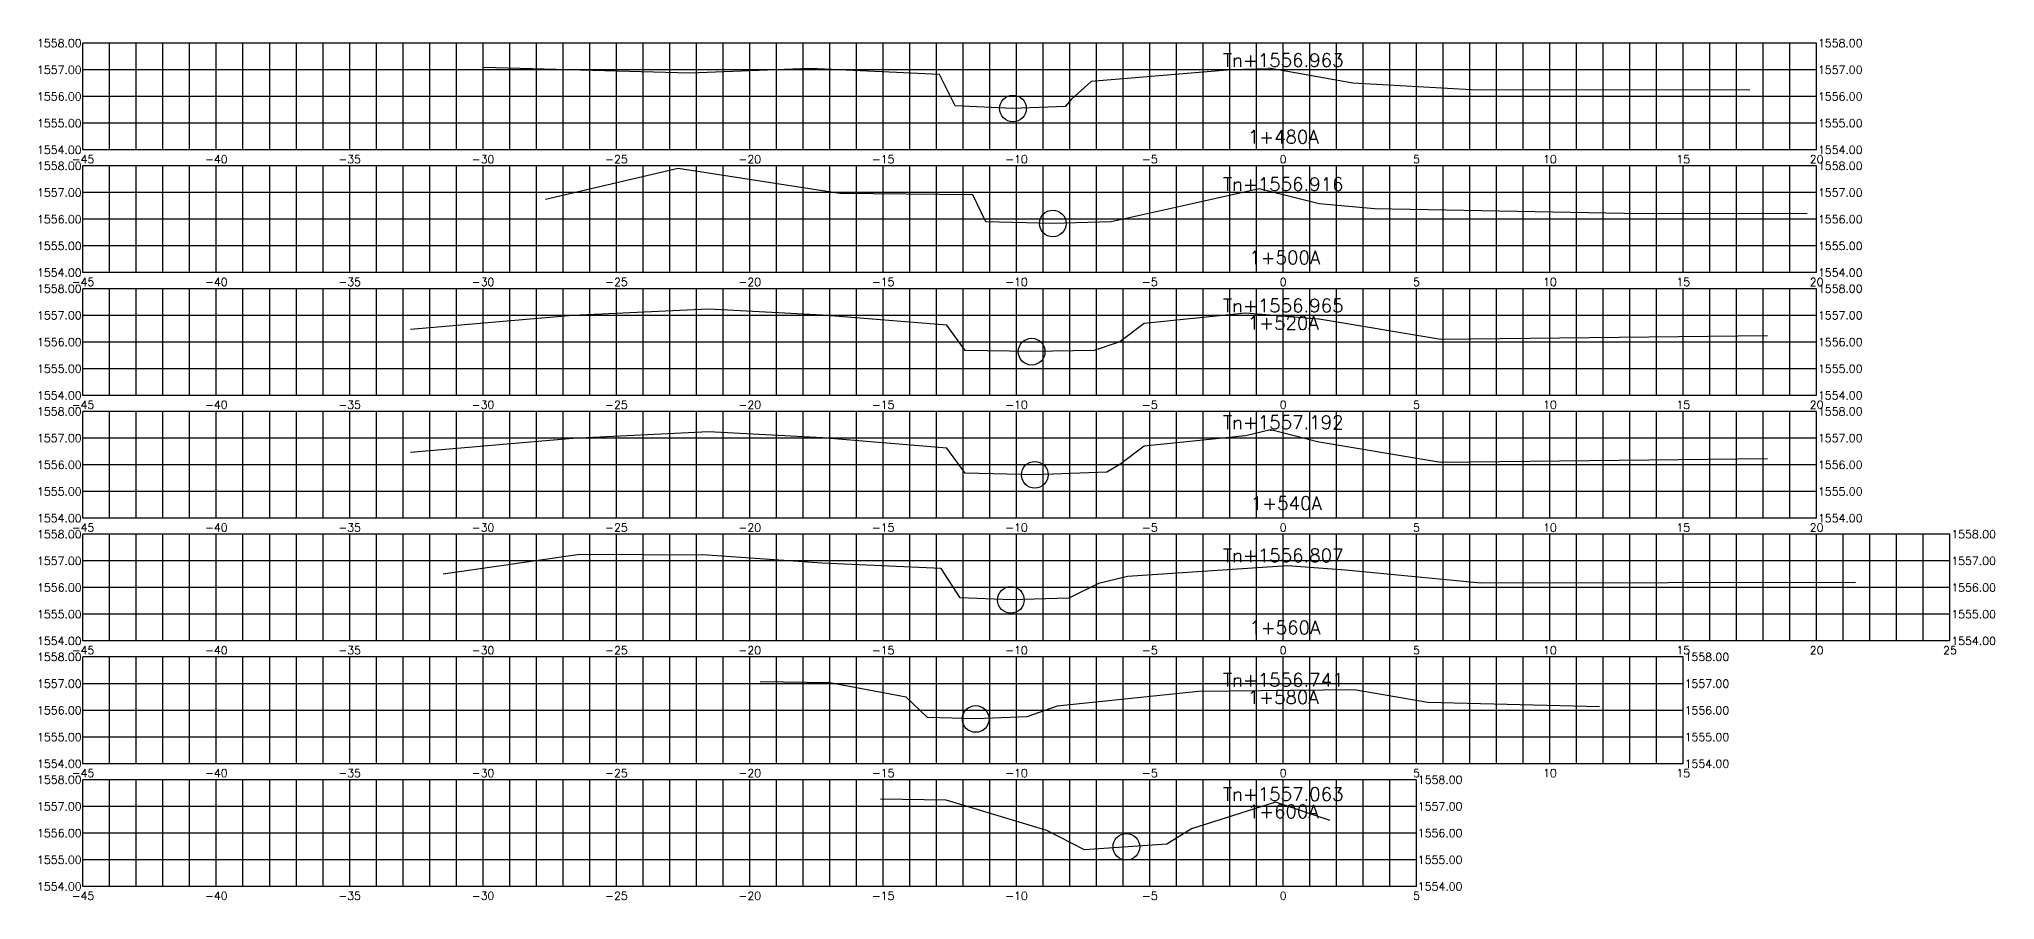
# Model space of a CAD drawing. Header units: millimetres. Extents: x 785301 to 786252, y 2209397 to 2211121.
# Drawn here: x 785822 to 785895.3, y 2211016.5 to 2211048.8 of the extents above; entities that cross this region are included whole.
import ezdxf
from ezdxf.enums import TextEntityAlignment as Align

# ---------------------------------------------------------------- set-up
doc = ezdxf.new("R2010")
doc.units = ezdxf.units.MM
doc.layers.add('RETICULA', color=2, linetype='Continuous')
doc.layers.add('TN', color=3, linetype='Continuous')
doc.styles.add('ROMANS', font='ROMANS.shx', dxfattribs={"width": 0.75})

# ---------------------------------------------------------------- blocks, each defined once
blk = doc.blocks.new('1-480A')
at = {"layer": 'RETICULA', "color": 2}
for p, q in [((20, 1558), (-45, 1558)), ((-45, 1554), (-45, 1558)), ((-44, 1554), (-44, 1558)), ((-43, 1554), (-43, 1558)), ((-42, 1554), (-42, 1558)), ((-41, 1554), (-41, 1558)), ((-40, 1554), (-40, 1558)), ((-40, 1554), (-40, 1558)), ((-39, 1554), (-39, 1558)), ((-38, 1554), (-38, 1558)), ((-37, 1554), (-37, 1558)), ((-36, 1554), (-36, 1558)), ((-35, 1554), (-35, 1558)), ((-35, 1554), (-35, 1558)), ((-34, 1554), (-34, 1558)), ((-33, 1554), (-33, 1558)), ((-32, 1554), (-32, 1558)), ((-31, 1554), (-31, 1558)), ((-30, 1554), (-30, 1558)), ((-30, 1554), (-30, 1558)), ((-29, 1554), (-29, 1558)), ((-28, 1554), (-28, 1558)), ((-27, 1554), (-27, 1558)), ((-26, 1554), (-26, 1558)), ((-25, 1554), (-25, 1558)), ((-25, 1554), (-25, 1558)), ((-24, 1554), (-24, 1558)), ((-23, 1554), (-23, 1558)), ((-22, 1554), (-22, 1558)), ((-21, 1554), (-21, 1558)), ((-20, 1554), (-20, 1558)), ((-20, 1554), (-20, 1558)), ((-19, 1554), (-19, 1558)), ((-18, 1554), (-18, 1558)), ((-17, 1554), (-17, 1558)), ((-16, 1554), (-16, 1558)), ((-15, 1554), (-15, 1558)), ((-15, 1554), (-15, 1558)), ((-14, 1554), (-14, 1558)), ((-13, 1554), (-13, 1558)), ((-12, 1554), (-12, 1558)), ((-11, 1554), (-11, 1558)), ((-10, 1554), (-10, 1558)), ((-10, 1554), (-10, 1558)), ((-9, 1554), (-9, 1558)), ((-8, 1554), (-8, 1558)), ((-7, 1554), (-7, 1558)), ((-6, 1554), (-6, 1558)), ((-5, 1554), (-5, 1558)), ((-5, 1554), (-5, 1558)), ((-4, 1554), (-4, 1558)), ((-3, 1554), (-3, 1558)), ((-2, 1554), (-2, 1558)), ((-1, 1554), (-1, 1558)), ((0, 1554), (0, 1558)), ((0, 1554), (0, 1558)), ((1, 1554), (1, 1558)), ((2, 1554), (2, 1558)), ((3, 1554), (3, 1558)), ((4, 1554), (4, 1558)), ((5, 1554), (5, 1558)), ((5, 1554), (5, 1558)), ((6, 1554), (6, 1558)), ((7, 1554), (7, 1558)), ((8, 1554), (8, 1558)), ((9, 1554), (9, 1558)), ((10, 1554), (10, 1558)), ((10, 1554), (10, 1558)), ((11, 1554), (11, 1558)), ((12, 1554), (12, 1558)), ((13, 1554), (13, 1558)), ((14, 1554), (14, 1558)), ((15, 1554), (15, 1558)), ((15, 1554), (15, 1558)), ((16, 1554), (16, 1558)), ((17, 1554), (17, 1558)), ((18, 1554), (18, 1558)), ((19, 1554), (19, 1558)), ((20, 1554), (20, 1558)), ((20, 1557), (-45, 1557)), ((20, 1556), (-45, 1556)), ((20, 1555), (-45, 1555)), ((20, 1554), (-45, 1554))]:
    blk.add_line(p, q, dxfattribs=at)
at = {"layer": 'TN', "color": 4}
blk.add_lwpolyline([(17.501, 1556.235), (7.042, 1556.246), (2.611, 1556.497), (-0.544, 1557.06), (-0.544, 1557.057), (-0.545, 1557.035), (-1.946, 1556.995), (-7.202, 1556.559), (-7.94, 1555.902), (-8.169, 1555.623), (-10.132, 1555.55), (-12.3, 1555.651), (-12.881, 1556.825), (-17.731, 1557.052), (-22.242, 1556.872), (-29.982, 1557.091)], dxfattribs=at)
at = {"layer": 'TN'}
blk.add_circle((-10.132, 1555.55), 0.5, dxfattribs=at)
at = {"layer": 'RETICULA', "color": 6, "style": 'ROMANS'}
for s, p in [('1558.00', (-45.05, 1558)), ('1557.00', (-45.05, 1557)), ('1556.00', (-45.05, 1556)), ('1555.00', (-45.05, 1555)), ('1554.00', (-45.05, 1554))]:
    blk.add_text(s, height=0.3, dxfattribs=at).set_placement(p, align=Align.MIDDLE_RIGHT)
for s, p in [('1558.00', (20.05, 1558)), ('1557.00', (20.05, 1557)), ('1556.00', (20.05, 1556)), ('1555.00', (20.05, 1555)), ('1554.00', (20.05, 1554))]:
    blk.add_text(s, height=0.3, dxfattribs=at).set_placement(p, align=Align.MIDDLE_LEFT)
for s, p in [('-45', (-45, 1553.8)), ('-40', (-40, 1553.8)), ('-35', (-35, 1553.8)), ('-30', (-30, 1553.8)), ('-25', (-25, 1553.8)), ('-20', (-20, 1553.8)), ('-15', (-15, 1553.8)), ('-10', (-10, 1553.8)), ('-5', (-5, 1553.8)), ('0', (0, 1553.8)), ('5', (5, 1553.8)), ('10', (10, 1553.8)), ('15', (15, 1553.8)), ('20', (20, 1553.8))]:
    blk.add_text(s, height=0.3, dxfattribs=at).set_placement(p, align=Align.TOP_CENTER)
at = {"layer": 'TN', "color": 7, "style": 'ROMANS'}
blk.add_text('Tn+1556.963', height=0.5, dxfattribs=at).set_placement((0, 1556.963), align=Align.BOTTOM_CENTER)
blk.add_text('1+480A', height=0.5, dxfattribs=at).set_placement((0, 1554.74), align=Align.TOP_CENTER)
blk = doc.blocks.new('1-500A')
at = {"layer": 'RETICULA', "color": 2}
for p, q in [((20, 1558), (-45, 1558)), ((-45, 1554), (-45, 1558)), ((-44, 1554), (-44, 1558)), ((-43, 1554), (-43, 1558)), ((-42, 1554), (-42, 1558)), ((-41, 1554), (-41, 1558)), ((-40, 1554), (-40, 1558)), ((-40, 1554), (-40, 1558)), ((-39, 1554), (-39, 1558)), ((-38, 1554), (-38, 1558)), ((-37, 1554), (-37, 1558)), ((-36, 1554), (-36, 1558)), ((-35, 1554), (-35, 1558)), ((-35, 1554), (-35, 1558)), ((-34, 1554), (-34, 1558)), ((-33, 1554), (-33, 1558)), ((-32, 1554), (-32, 1558)), ((-31, 1554), (-31, 1558)), ((-30, 1554), (-30, 1558)), ((-30, 1554), (-30, 1558)), ((-29, 1554), (-29, 1558)), ((-28, 1554), (-28, 1558)), ((-27, 1554), (-27, 1558)), ((-26, 1554), (-26, 1558)), ((-25, 1554), (-25, 1558)), ((-25, 1554), (-25, 1558)), ((-24, 1554), (-24, 1558)), ((-23, 1554), (-23, 1558)), ((-22, 1554), (-22, 1558)), ((-21, 1554), (-21, 1558)), ((-20, 1554), (-20, 1558)), ((-20, 1554), (-20, 1558)), ((-19, 1554), (-19, 1558)), ((-18, 1554), (-18, 1558)), ((-17, 1554), (-17, 1558)), ((-16, 1554), (-16, 1558)), ((-15, 1554), (-15, 1558)), ((-15, 1554), (-15, 1558)), ((-14, 1554), (-14, 1558)), ((-13, 1554), (-13, 1558)), ((-12, 1554), (-12, 1558)), ((-11, 1554), (-11, 1558)), ((-10, 1554), (-10, 1558)), ((-10, 1554), (-10, 1558)), ((-9, 1554), (-9, 1558)), ((-8, 1554), (-8, 1558)), ((-7, 1554), (-7, 1558)), ((-6, 1554), (-6, 1558)), ((-5, 1554), (-5, 1558)), ((-5, 1554), (-5, 1558)), ((-4, 1554), (-4, 1558)), ((-3, 1554), (-3, 1558)), ((-2, 1554), (-2, 1558)), ((-1, 1554), (-1, 1558)), ((0, 1554), (0, 1558)), ((0, 1554), (0, 1558)), ((1, 1554), (1, 1558)), ((2, 1554), (2, 1558)), ((3, 1554), (3, 1558)), ((4, 1554), (4, 1558)), ((5, 1554), (5, 1558)), ((5, 1554), (5, 1558)), ((6, 1554), (6, 1558)), ((7, 1554), (7, 1558)), ((8, 1554), (8, 1558)), ((9, 1554), (9, 1558)), ((10, 1554), (10, 1558)), ((10, 1554), (10, 1558)), ((11, 1554), (11, 1558)), ((12, 1554), (12, 1558)), ((13, 1554), (13, 1558)), ((14, 1554), (14, 1558)), ((15, 1554), (15, 1558)), ((15, 1554), (15, 1558)), ((16, 1554), (16, 1558)), ((17, 1554), (17, 1558)), ((18, 1554), (18, 1558)), ((19, 1554), (19, 1558)), ((20, 1554), (20, 1558)), ((20, 1557), (-45, 1557)), ((20, 1556), (-45, 1556)), ((20, 1555), (-45, 1555)), ((20, 1554), (-45, 1554))]:
    blk.add_line(p, q, dxfattribs=at)
at = {"layer": 'TN', "color": 4}
blk.add_lwpolyline([(19.643, 1556.205), (12.778, 1556.218), (3.429, 1556.391), (1.353, 1556.574), (-0.907, 1557.145), (-3.413, 1556.575), (-6.454, 1555.899), (-8.64, 1555.844), (-11.149, 1555.91), (-11.637, 1556.91), (-16.628, 1556.971), (-22.685, 1557.906), (-27.664, 1556.738)], dxfattribs=at)
at = {"layer": 'TN'}
blk.add_circle((-8.64, 1555.844), 0.5, dxfattribs=at)
at = {"layer": 'RETICULA', "color": 6, "style": 'ROMANS'}
for s, p in [('1558.00', (-45.05, 1558)), ('1557.00', (-45.05, 1557)), ('1556.00', (-45.05, 1556)), ('1555.00', (-45.05, 1555)), ('1554.00', (-45.05, 1554))]:
    blk.add_text(s, height=0.3, dxfattribs=at).set_placement(p, align=Align.MIDDLE_RIGHT)
for s, p in [('1558.00', (20.05, 1558)), ('1557.00', (20.05, 1557)), ('1556.00', (20.05, 1556)), ('1555.00', (20.05, 1555)), ('1554.00', (20.05, 1554))]:
    blk.add_text(s, height=0.3, dxfattribs=at).set_placement(p, align=Align.MIDDLE_LEFT)
for s, p in [('-45', (-45, 1553.8)), ('-40', (-40, 1553.8)), ('-35', (-35, 1553.8)), ('-30', (-30, 1553.8)), ('-25', (-25, 1553.8)), ('-20', (-20, 1553.8)), ('-15', (-15, 1553.8)), ('-10', (-10, 1553.8)), ('-5', (-5, 1553.8)), ('0', (0, 1553.8)), ('5', (5, 1553.8)), ('10', (10, 1553.8)), ('15', (15, 1553.8)), ('20', (20, 1553.8))]:
    blk.add_text(s, height=0.3, dxfattribs=at).set_placement(p, align=Align.TOP_CENTER)
at = {"layer": 'TN', "color": 7, "style": 'ROMANS'}
blk.add_text('Tn+1556.916', height=0.5, dxfattribs=at).set_placement((0, 1556.916), align=Align.BOTTOM_CENTER)
blk.add_text('1+500A', height=0.5, dxfattribs=at).set_placement((0.058, 1554.82), align=Align.TOP_CENTER)
blk = doc.blocks.new('1-520A')
at = {"layer": 'RETICULA', "color": 2}
for p, q in [((20, 1558), (-45, 1558)), ((-45, 1554), (-45, 1558)), ((-44, 1554), (-44, 1558)), ((-43, 1554), (-43, 1558)), ((-42, 1554), (-42, 1558)), ((-41, 1554), (-41, 1558)), ((-40, 1554), (-40, 1558)), ((-40, 1554), (-40, 1558)), ((-39, 1554), (-39, 1558)), ((-38, 1554), (-38, 1558)), ((-37, 1554), (-37, 1558)), ((-36, 1554), (-36, 1558)), ((-35, 1554), (-35, 1558)), ((-35, 1554), (-35, 1558)), ((-34, 1554), (-34, 1558)), ((-33, 1554), (-33, 1558)), ((-32, 1554), (-32, 1558)), ((-31, 1554), (-31, 1558)), ((-30, 1554), (-30, 1558)), ((-30, 1554), (-30, 1558)), ((-29, 1554), (-29, 1558)), ((-28, 1554), (-28, 1558)), ((-27, 1554), (-27, 1558)), ((-26, 1554), (-26, 1558)), ((-25, 1554), (-25, 1558)), ((-25, 1554), (-25, 1558)), ((-24, 1554), (-24, 1558)), ((-23, 1554), (-23, 1558)), ((-22, 1554), (-22, 1558)), ((-21, 1554), (-21, 1558)), ((-20, 1554), (-20, 1558)), ((-20, 1554), (-20, 1558)), ((-19, 1554), (-19, 1558)), ((-18, 1554), (-18, 1558)), ((-17, 1554), (-17, 1558)), ((-16, 1554), (-16, 1558)), ((-15, 1554), (-15, 1558)), ((-15, 1554), (-15, 1558)), ((-14, 1554), (-14, 1558)), ((-13, 1554), (-13, 1558)), ((-12, 1554), (-12, 1558)), ((-11, 1554), (-11, 1558)), ((-10, 1554), (-10, 1558)), ((-10, 1554), (-10, 1558)), ((-9, 1554), (-9, 1558)), ((-8, 1554), (-8, 1558)), ((-7, 1554), (-7, 1558)), ((-6, 1554), (-6, 1558)), ((-5, 1554), (-5, 1558)), ((-5, 1554), (-5, 1558)), ((-4, 1554), (-4, 1558)), ((-3, 1554), (-3, 1558)), ((-2, 1554), (-2, 1558)), ((-1, 1554), (-1, 1558)), ((0, 1554), (0, 1558)), ((0, 1554), (0, 1558)), ((1, 1554), (1, 1558)), ((2, 1554), (2, 1558)), ((3, 1554), (3, 1558)), ((4, 1554), (4, 1558)), ((5, 1554), (5, 1558)), ((5, 1554), (5, 1558)), ((6, 1554), (6, 1558)), ((7, 1554), (7, 1558)), ((8, 1554), (8, 1558)), ((9, 1554), (9, 1558)), ((10, 1554), (10, 1558)), ((10, 1554), (10, 1558)), ((11, 1554), (11, 1558)), ((12, 1554), (12, 1558)), ((13, 1554), (13, 1558)), ((14, 1554), (14, 1558)), ((15, 1554), (15, 1558)), ((15, 1554), (15, 1558)), ((16, 1554), (16, 1558)), ((17, 1554), (17, 1558)), ((18, 1554), (18, 1558)), ((19, 1554), (19, 1558)), ((20, 1554), (20, 1558)), ((20, 1557), (-45, 1557)), ((20, 1556), (-45, 1556)), ((20, 1555), (-45, 1555)), ((20, 1554), (-45, 1554))]:
    blk.add_line(p, q, dxfattribs=at)
at = {"layer": 'TN', "color": 4}
blk.add_lwpolyline([(18.16, 1556.23), (5.904, 1556.093), (1.343, 1556.854), (1.341, 1556.855), (-1.413, 1557.081), (-5.216, 1556.693), (-6.131, 1556.009), (-7.085, 1555.68), (-9.431, 1555.64), (-11.926, 1555.688), (-12.611, 1556.628), (-17.278, 1557.009), (-21.546, 1557.238), (-26.632, 1556.989), (-32.718, 1556.467)], dxfattribs=at)
at = {"layer": 'TN'}
blk.add_circle((-9.431, 1555.64), 0.5, dxfattribs=at)
at = {"layer": 'RETICULA', "color": 6, "style": 'ROMANS'}
for s, p in [('1558.00', (-45.05, 1558)), ('1557.00', (-45.05, 1557)), ('1556.00', (-45.05, 1556)), ('1555.00', (-45.05, 1555)), ('1554.00', (-45.05, 1554))]:
    blk.add_text(s, height=0.3, dxfattribs=at).set_placement(p, align=Align.MIDDLE_RIGHT)
for s, p in [('1558.00', (20.05, 1558)), ('1557.00', (20.05, 1557)), ('1556.00', (20.05, 1556)), ('1555.00', (20.05, 1555)), ('1554.00', (20.05, 1554))]:
    blk.add_text(s, height=0.3, dxfattribs=at).set_placement(p, align=Align.MIDDLE_LEFT)
for s, p in [('-45', (-45, 1553.8)), ('-40', (-40, 1553.8)), ('-35', (-35, 1553.8)), ('-30', (-30, 1553.8)), ('-25', (-25, 1553.8)), ('-20', (-20, 1553.8)), ('-15', (-15, 1553.8)), ('-10', (-10, 1553.8)), ('-5', (-5, 1553.8)), ('0', (0, 1553.8)), ('5', (5, 1553.8)), ('10', (10, 1553.8)), ('15', (15, 1553.8)), ('20', (20, 1553.8))]:
    blk.add_text(s, height=0.3, dxfattribs=at).set_placement(p, align=Align.TOP_CENTER)
at = {"layer": 'TN', "color": 7, "style": 'ROMANS'}
blk.add_text('Tn+1556.965', height=0.5, dxfattribs=at).set_placement((0, 1556.965), align=Align.BOTTOM_CENTER)
blk.add_text('1+520A', height=0.5, dxfattribs=at).set_placement((0, 1556.965), align=Align.TOP_CENTER)
blk = doc.blocks.new('1-540A')
at = {"layer": 'RETICULA', "color": 2}
for p, q in [((20, 1558), (-45, 1558)), ((-45, 1554), (-45, 1558)), ((-44, 1554), (-44, 1558)), ((-43, 1554), (-43, 1558)), ((-42, 1554), (-42, 1558)), ((-41, 1554), (-41, 1558)), ((-40, 1554), (-40, 1558)), ((-40, 1554), (-40, 1558)), ((-39, 1554), (-39, 1558)), ((-38, 1554), (-38, 1558)), ((-37, 1554), (-37, 1558)), ((-36, 1554), (-36, 1558)), ((-35, 1554), (-35, 1558)), ((-35, 1554), (-35, 1558)), ((-34, 1554), (-34, 1558)), ((-33, 1554), (-33, 1558)), ((-32, 1554), (-32, 1558)), ((-31, 1554), (-31, 1558)), ((-30, 1554), (-30, 1558)), ((-30, 1554), (-30, 1558)), ((-29, 1554), (-29, 1558)), ((-28, 1554), (-28, 1558)), ((-27, 1554), (-27, 1558)), ((-26, 1554), (-26, 1558)), ((-25, 1554), (-25, 1558)), ((-25, 1554), (-25, 1558)), ((-24, 1554), (-24, 1558)), ((-23, 1554), (-23, 1558)), ((-22, 1554), (-22, 1558)), ((-21, 1554), (-21, 1558)), ((-20, 1554), (-20, 1558)), ((-20, 1554), (-20, 1558)), ((-19, 1554), (-19, 1558)), ((-18, 1554), (-18, 1558)), ((-17, 1554), (-17, 1558)), ((-16, 1554), (-16, 1558)), ((-15, 1554), (-15, 1558)), ((-15, 1554), (-15, 1558)), ((-14, 1554), (-14, 1558)), ((-13, 1554), (-13, 1558)), ((-12, 1554), (-12, 1558)), ((-11, 1554), (-11, 1558)), ((-10, 1554), (-10, 1558)), ((-10, 1554), (-10, 1558)), ((-9, 1554), (-9, 1558)), ((-8, 1554), (-8, 1558)), ((-7, 1554), (-7, 1558)), ((-6, 1554), (-6, 1558)), ((-5, 1554), (-5, 1558)), ((-5, 1554), (-5, 1558)), ((-4, 1554), (-4, 1558)), ((-3, 1554), (-3, 1558)), ((-2, 1554), (-2, 1558)), ((-1, 1554), (-1, 1558)), ((0, 1554), (0, 1558)), ((0, 1554), (0, 1558)), ((1, 1554), (1, 1558)), ((2, 1554), (2, 1558)), ((3, 1554), (3, 1558)), ((4, 1554), (4, 1558)), ((5, 1554), (5, 1558)), ((5, 1554), (5, 1558)), ((6, 1554), (6, 1558)), ((7, 1554), (7, 1558)), ((8, 1554), (8, 1558)), ((9, 1554), (9, 1558)), ((10, 1554), (10, 1558)), ((10, 1554), (10, 1558)), ((11, 1554), (11, 1558)), ((12, 1554), (12, 1558)), ((13, 1554), (13, 1558)), ((14, 1554), (14, 1558)), ((15, 1554), (15, 1558)), ((15, 1554), (15, 1558)), ((16, 1554), (16, 1558)), ((17, 1554), (17, 1558)), ((18, 1554), (18, 1558)), ((19, 1554), (19, 1558)), ((20, 1554), (20, 1558)), ((20, 1557), (-45, 1557)), ((20, 1556), (-45, 1556)), ((20, 1555), (-45, 1555)), ((20, 1554), (-45, 1554))]:
    blk.add_line(p, q, dxfattribs=at)
at = {"layer": 'TN', "color": 4}
blk.add_lwpolyline([(18.16, 1556.23), (5.904, 1556.093), (1.343, 1556.854), (1.341, 1556.855), (-0.466, 1557.309), (-0.466, 1557.278), (-0.47, 1557.307), (-0.47, 1557.307), (-1.413, 1557.081), (-5.216, 1556.693), (-6.131, 1556.009), (-6.612, 1555.723), (-9.315, 1555.628), (-11.926, 1555.688), (-12.611, 1556.628), (-17.278, 1557.009), (-21.546, 1557.238), (-26.632, 1556.989), (-32.718, 1556.467)], dxfattribs=at)
at = {"layer": 'TN'}
blk.add_circle((-9.315, 1555.628), 0.5, dxfattribs=at)
at = {"layer": 'RETICULA', "color": 6, "style": 'ROMANS'}
for s, p in [('1558.00', (-45.05, 1558)), ('1557.00', (-45.05, 1557)), ('1556.00', (-45.05, 1556)), ('1555.00', (-45.05, 1555)), ('1554.00', (-45.05, 1554))]:
    blk.add_text(s, height=0.3, dxfattribs=at).set_placement(p, align=Align.MIDDLE_RIGHT)
for s, p in [('1558.00', (20.05, 1558)), ('1557.00', (20.05, 1557)), ('1556.00', (20.05, 1556)), ('1555.00', (20.05, 1555)), ('1554.00', (20.05, 1554))]:
    blk.add_text(s, height=0.3, dxfattribs=at).set_placement(p, align=Align.MIDDLE_LEFT)
for s, p in [('-45', (-45, 1553.8)), ('-40', (-40, 1553.8)), ('-35', (-35, 1553.8)), ('-30', (-30, 1553.8)), ('-25', (-25, 1553.8)), ('-20', (-20, 1553.8)), ('-15', (-15, 1553.8)), ('-10', (-10, 1553.8)), ('-5', (-5, 1553.8)), ('0', (0, 1553.8)), ('5', (5, 1553.8)), ('10', (10, 1553.8)), ('15', (15, 1553.8)), ('20', (20, 1553.8))]:
    blk.add_text(s, height=0.3, dxfattribs=at).set_placement(p, align=Align.TOP_CENTER)
at = {"layer": 'TN', "color": 7, "style": 'ROMANS'}
blk.add_text('Tn+1557.192', height=0.5, dxfattribs=at).set_placement((0, 1557.192), align=Align.BOTTOM_CENTER)
blk.add_text('1+540A', height=0.5, dxfattribs=at).set_placement((0.116, 1554.813), align=Align.TOP_CENTER)
blk = doc.blocks.new('1-560A')
at = {"layer": 'RETICULA', "color": 2}
for p, q in [((25, 1558), (-45, 1558)), ((-45, 1554), (-45, 1558)), ((-44, 1554), (-44, 1558)), ((-43, 1554), (-43, 1558)), ((-42, 1554), (-42, 1558)), ((-41, 1554), (-41, 1558)), ((-40, 1554), (-40, 1558)), ((-40, 1554), (-40, 1558)), ((-39, 1554), (-39, 1558)), ((-38, 1554), (-38, 1558)), ((-37, 1554), (-37, 1558)), ((-36, 1554), (-36, 1558)), ((-35, 1554), (-35, 1558)), ((-35, 1554), (-35, 1558)), ((-34, 1554), (-34, 1558)), ((-33, 1554), (-33, 1558)), ((-32, 1554), (-32, 1558)), ((-31, 1554), (-31, 1558)), ((-30, 1554), (-30, 1558)), ((-30, 1554), (-30, 1558)), ((-29, 1554), (-29, 1558)), ((-28, 1554), (-28, 1558)), ((-27, 1554), (-27, 1558)), ((-26, 1554), (-26, 1558)), ((-25, 1554), (-25, 1558)), ((-25, 1554), (-25, 1558)), ((-24, 1554), (-24, 1558)), ((-23, 1554), (-23, 1558)), ((-22, 1554), (-22, 1558)), ((-21, 1554), (-21, 1558)), ((-20, 1554), (-20, 1558)), ((-20, 1554), (-20, 1558)), ((-19, 1554), (-19, 1558)), ((-18, 1554), (-18, 1558)), ((-17, 1554), (-17, 1558)), ((-16, 1554), (-16, 1558)), ((-15, 1554), (-15, 1558)), ((-15, 1554), (-15, 1558)), ((-14, 1554), (-14, 1558)), ((-13, 1554), (-13, 1558)), ((-12, 1554), (-12, 1558)), ((-11, 1554), (-11, 1558)), ((-10, 1554), (-10, 1558)), ((-10, 1554), (-10, 1558)), ((-9, 1554), (-9, 1558)), ((-8, 1554), (-8, 1558)), ((-7, 1554), (-7, 1558)), ((-6, 1554), (-6, 1558)), ((-5, 1554), (-5, 1558)), ((-5, 1554), (-5, 1558)), ((-4, 1554), (-4, 1558)), ((-3, 1554), (-3, 1558)), ((-2, 1554), (-2, 1558)), ((-1, 1554), (-1, 1558)), ((0, 1554), (0, 1558)), ((0, 1554), (0, 1558)), ((1, 1554), (1, 1558)), ((2, 1554), (2, 1558)), ((3, 1554), (3, 1558)), ((4, 1554), (4, 1558)), ((5, 1554), (5, 1558)), ((5, 1554), (5, 1558)), ((6, 1554), (6, 1558)), ((7, 1554), (7, 1558)), ((8, 1554), (8, 1558)), ((9, 1554), (9, 1558)), ((10, 1554), (10, 1558)), ((10, 1554), (10, 1558)), ((11, 1554), (11, 1558)), ((12, 1554), (12, 1558)), ((13, 1554), (13, 1558)), ((14, 1554), (14, 1558)), ((15, 1554), (15, 1558)), ((15, 1554), (15, 1558)), ((16, 1554), (16, 1558)), ((17, 1554), (17, 1558)), ((18, 1554), (18, 1558)), ((19, 1554), (19, 1558)), ((20, 1554), (20, 1558)), ((20, 1554), (20, 1558)), ((21, 1554), (21, 1558)), ((22, 1554), (22, 1558)), ((23, 1554), (23, 1558)), ((24, 1554), (24, 1558)), ((25, 1554), (25, 1558)), ((25, 1557), (-45, 1557)), ((25, 1556), (-45, 1556)), ((25, 1555), (-45, 1555)), ((25, 1554), (-45, 1554))]:
    blk.add_line(p, q, dxfattribs=at)
at = {"layer": 'TN', "color": 4}
blk.add_lwpolyline([(21.455, 1556.191), (7.404, 1556.166), (2.331, 1556.654), (0.16, 1556.818), (-5.842, 1556.414), (-6.923, 1556.149), (-8.042, 1555.6), (-10.208, 1555.538), (-12.108, 1555.619), (-12.829, 1556.711), (-17.299, 1556.91), (-21.586, 1557.217), (-26.368, 1557.241), (-31.495, 1556.502)], dxfattribs=at)
at = {"layer": 'TN'}
blk.add_circle((-10.208, 1555.538), 0.5, dxfattribs=at)
at = {"layer": 'RETICULA', "color": 6, "style": 'ROMANS'}
for s, p in [('1558.00', (-45.05, 1558)), ('1557.00', (-45.05, 1557)), ('1556.00', (-45.05, 1556)), ('1555.00', (-45.05, 1555)), ('1554.00', (-45.05, 1554))]:
    blk.add_text(s, height=0.3, dxfattribs=at).set_placement(p, align=Align.MIDDLE_RIGHT)
for s, p in [('1558.00', (25.05, 1558)), ('1557.00', (25.05, 1557)), ('1556.00', (25.05, 1556)), ('1555.00', (25.05, 1555)), ('1554.00', (25.05, 1554))]:
    blk.add_text(s, height=0.3, dxfattribs=at).set_placement(p, align=Align.MIDDLE_LEFT)
for s, p in [('-45', (-45, 1553.8)), ('-40', (-40, 1553.8)), ('-35', (-35, 1553.8)), ('-30', (-30, 1553.8)), ('-25', (-25, 1553.8)), ('-20', (-20, 1553.8)), ('-15', (-15, 1553.8)), ('-10', (-10, 1553.8)), ('-5', (-5, 1553.8)), ('0', (0, 1553.8)), ('5', (5, 1553.8)), ('10', (10, 1553.8)), ('15', (15, 1553.8)), ('20', (20, 1553.8)), ('25', (25, 1553.8))]:
    blk.add_text(s, height=0.3, dxfattribs=at).set_placement(p, align=Align.TOP_CENTER)
at = {"layer": 'TN', "color": 7, "style": 'ROMANS'}
blk.add_text('Tn+1556.807', height=0.5, dxfattribs=at).set_placement((0, 1556.807), align=Align.BOTTOM_CENTER)
blk.add_text('1+560A', height=0.5, dxfattribs=at).set_placement((0.062, 1554.753), align=Align.TOP_CENTER)
blk = doc.blocks.new('1-580A')
at = {"layer": 'RETICULA', "color": 2}
for p, q in [((15, 1558), (-45, 1558)), ((-45, 1554), (-45, 1558)), ((-44, 1554), (-44, 1558)), ((-43, 1554), (-43, 1558)), ((-42, 1554), (-42, 1558)), ((-41, 1554), (-41, 1558)), ((-40, 1554), (-40, 1558)), ((-40, 1554), (-40, 1558)), ((-39, 1554), (-39, 1558)), ((-38, 1554), (-38, 1558)), ((-37, 1554), (-37, 1558)), ((-36, 1554), (-36, 1558)), ((-35, 1554), (-35, 1558)), ((-35, 1554), (-35, 1558)), ((-34, 1554), (-34, 1558)), ((-33, 1554), (-33, 1558)), ((-32, 1554), (-32, 1558)), ((-31, 1554), (-31, 1558)), ((-30, 1554), (-30, 1558)), ((-30, 1554), (-30, 1558)), ((-29, 1554), (-29, 1558)), ((-28, 1554), (-28, 1558)), ((-27, 1554), (-27, 1558)), ((-26, 1554), (-26, 1558)), ((-25, 1554), (-25, 1558)), ((-25, 1554), (-25, 1558)), ((-24, 1554), (-24, 1558)), ((-23, 1554), (-23, 1558)), ((-22, 1554), (-22, 1558)), ((-21, 1554), (-21, 1558)), ((-20, 1554), (-20, 1558)), ((-20, 1554), (-20, 1558)), ((-19, 1554), (-19, 1558)), ((-18, 1554), (-18, 1558)), ((-17, 1554), (-17, 1558)), ((-16, 1554), (-16, 1558)), ((-15, 1554), (-15, 1558)), ((-15, 1554), (-15, 1558)), ((-14, 1554), (-14, 1558)), ((-13, 1554), (-13, 1558)), ((-12, 1554), (-12, 1558)), ((-11, 1554), (-11, 1558)), ((-10, 1554), (-10, 1558)), ((-10, 1554), (-10, 1558)), ((-9, 1554), (-9, 1558)), ((-8, 1554), (-8, 1558)), ((-7, 1554), (-7, 1558)), ((-6, 1554), (-6, 1558)), ((-5, 1554), (-5, 1558)), ((-5, 1554), (-5, 1558)), ((-4, 1554), (-4, 1558)), ((-3, 1554), (-3, 1558)), ((-2, 1554), (-2, 1558)), ((-1, 1554), (-1, 1558)), ((0, 1554), (0, 1558)), ((0, 1554), (0, 1558)), ((1, 1554), (1, 1558)), ((2, 1554), (2, 1558)), ((3, 1554), (3, 1558)), ((4, 1554), (4, 1558)), ((5, 1554), (5, 1558)), ((5, 1554), (5, 1558)), ((6, 1554), (6, 1558)), ((7, 1554), (7, 1558)), ((8, 1554), (8, 1558)), ((9, 1554), (9, 1558)), ((10, 1554), (10, 1558)), ((10, 1554), (10, 1558)), ((11, 1554), (11, 1558)), ((12, 1554), (12, 1558)), ((13, 1554), (13, 1558)), ((14, 1554), (14, 1558)), ((15, 1554), (15, 1558)), ((15, 1557), (-45, 1557)), ((15, 1556), (-45, 1556)), ((15, 1555), (-45, 1555)), ((15, 1554), (-45, 1554))]:
    blk.add_line(p, q, dxfattribs=at)
at = {"layer": 'TN', "color": 4}
blk.add_lwpolyline([(11.857, 1556.134), (5.425, 1556.295), (2.658, 1556.77), (-3.18, 1556.707), (-8.48, 1556.157), (-9.609, 1555.757), (-11.529, 1555.677), (-13.333, 1555.728), (-14.138, 1556.495), (-17.001, 1557.03), (-19.608, 1557.063)], dxfattribs=at)
at = {"layer": 'TN'}
blk.add_circle((-11.529, 1555.677), 0.5, dxfattribs=at)
at = {"layer": 'RETICULA', "color": 6, "style": 'ROMANS'}
for s, p in [('1558.00', (-45.05, 1558)), ('1557.00', (-45.05, 1557)), ('1556.00', (-45.05, 1556)), ('1555.00', (-45.05, 1555)), ('1554.00', (-45.05, 1554))]:
    blk.add_text(s, height=0.3, dxfattribs=at).set_placement(p, align=Align.MIDDLE_RIGHT)
for s, p in [('1558.00', (15.05, 1558)), ('1557.00', (15.05, 1557)), ('1556.00', (15.05, 1556)), ('1555.00', (15.05, 1555)), ('1554.00', (15.05, 1554))]:
    blk.add_text(s, height=0.3, dxfattribs=at).set_placement(p, align=Align.MIDDLE_LEFT)
for s, p in [('-45', (-45, 1553.8)), ('-40', (-40, 1553.8)), ('-35', (-35, 1553.8)), ('-30', (-30, 1553.8)), ('-25', (-25, 1553.8)), ('-20', (-20, 1553.8)), ('-15', (-15, 1553.8)), ('-10', (-10, 1553.8)), ('-5', (-5, 1553.8)), ('0', (0, 1553.8)), ('5', (5, 1553.8)), ('10', (10, 1553.8)), ('15', (15, 1553.8))]:
    blk.add_text(s, height=0.3, dxfattribs=at).set_placement(p, align=Align.TOP_CENTER)
at = {"layer": 'TN', "color": 7, "style": 'ROMANS'}
blk.add_text('Tn+1556.741', height=0.5, dxfattribs=at).set_placement((0, 1556.741), align=Align.BOTTOM_CENTER)
blk.add_text('1+580A', height=0.5, dxfattribs=at).set_placement((0, 1556.741), align=Align.TOP_CENTER)
blk = doc.blocks.new('1-600A')
at = {"layer": 'RETICULA', "color": 2}
for p, q in [((5, 1558), (-45, 1558)), ((-45, 1554), (-45, 1558)), ((-44, 1554), (-44, 1558)), ((-43, 1554), (-43, 1558)), ((-42, 1554), (-42, 1558)), ((-41, 1554), (-41, 1558)), ((-40, 1554), (-40, 1558)), ((-40, 1554), (-40, 1558)), ((-39, 1554), (-39, 1558)), ((-38, 1554), (-38, 1558)), ((-37, 1554), (-37, 1558)), ((-36, 1554), (-36, 1558)), ((-35, 1554), (-35, 1558)), ((-35, 1554), (-35, 1558)), ((-34, 1554), (-34, 1558)), ((-33, 1554), (-33, 1558)), ((-32, 1554), (-32, 1558)), ((-31, 1554), (-31, 1558)), ((-30, 1554), (-30, 1558)), ((-30, 1554), (-30, 1558)), ((-29, 1554), (-29, 1558)), ((-28, 1554), (-28, 1558)), ((-27, 1554), (-27, 1558)), ((-26, 1554), (-26, 1558)), ((-25, 1554), (-25, 1558)), ((-25, 1554), (-25, 1558)), ((-24, 1554), (-24, 1558)), ((-23, 1554), (-23, 1558)), ((-22, 1554), (-22, 1558)), ((-21, 1554), (-21, 1558)), ((-20, 1554), (-20, 1558)), ((-20, 1554), (-20, 1558)), ((-19, 1554), (-19, 1558)), ((-18, 1554), (-18, 1558)), ((-17, 1554), (-17, 1558)), ((-16, 1554), (-16, 1558)), ((-15, 1554), (-15, 1558)), ((-15, 1554), (-15, 1558)), ((-14, 1554), (-14, 1558)), ((-13, 1554), (-13, 1558)), ((-12, 1554), (-12, 1558)), ((-11, 1554), (-11, 1558)), ((-10, 1554), (-10, 1558)), ((-10, 1554), (-10, 1558)), ((-9, 1554), (-9, 1558)), ((-8, 1554), (-8, 1558)), ((-7, 1554), (-7, 1558)), ((-6, 1554), (-6, 1558)), ((-5, 1554), (-5, 1558)), ((-5, 1554), (-5, 1558)), ((-4, 1554), (-4, 1558)), ((-3, 1554), (-3, 1558)), ((-2, 1554), (-2, 1558)), ((-1, 1554), (-1, 1558)), ((0, 1554), (0, 1558)), ((0, 1554), (0, 1558)), ((1, 1554), (1, 1558)), ((2, 1554), (2, 1558)), ((3, 1554), (3, 1558)), ((4, 1554), (4, 1558)), ((5, 1554), (5, 1558)), ((5, 1557), (-45, 1557)), ((5, 1556), (-45, 1556)), ((5, 1555), (-45, 1555)), ((5, 1554), (-45, 1554))]:
    blk.add_line(p, q, dxfattribs=at)
at = {"layer": 'TN', "color": 4}
blk.add_lwpolyline([(1.756, 1556.477), (-0.293, 1557.161), (-3.432, 1556.166), (-4.36, 1555.591), (-7.447, 1555.379), (-8.86, 1556.104), (-12.64, 1557.231), (-15.099, 1557.274)], dxfattribs=at)
at = {"layer": 'TN'}
blk.add_circle((-5.88, 1555.486), 0.5, dxfattribs=at)
at = {"layer": 'RETICULA', "color": 6, "style": 'ROMANS'}
for s, p in [('1558.00', (-45.05, 1558)), ('1557.00', (-45.05, 1557)), ('1556.00', (-45.05, 1556)), ('1555.00', (-45.05, 1555)), ('1554.00', (-45.05, 1554))]:
    blk.add_text(s, height=0.3, dxfattribs=at).set_placement(p, align=Align.MIDDLE_RIGHT)
for s, p in [('1558.00', (5.05, 1558)), ('1557.00', (5.05, 1557)), ('1556.00', (5.05, 1556)), ('1555.00', (5.05, 1555)), ('1554.00', (5.05, 1554))]:
    blk.add_text(s, height=0.3, dxfattribs=at).set_placement(p, align=Align.MIDDLE_LEFT)
for s, p in [('-45', (-45, 1553.8)), ('-40', (-40, 1553.8)), ('-35', (-35, 1553.8)), ('-30', (-30, 1553.8)), ('-25', (-25, 1553.8)), ('-20', (-20, 1553.8)), ('-15', (-15, 1553.8)), ('-10', (-10, 1553.8)), ('-5', (-5, 1553.8)), ('0', (0, 1553.8)), ('5', (5, 1553.8))]:
    blk.add_text(s, height=0.3, dxfattribs=at).set_placement(p, align=Align.TOP_CENTER)
at = {"layer": 'TN', "color": 7, "style": 'ROMANS'}
blk.add_text('Tn+1557.063', height=0.5, dxfattribs=at).set_placement((0, 1557.063), align=Align.BOTTOM_CENTER)
blk.add_text('1+600A', height=0.5, dxfattribs=at).set_placement((0, 1557.063), align=Align.TOP_CENTER)

msp = doc.modelspace()

# ---------------------------------------------------------------- block references
at = {"layer": 'RETICULA', "color": 4}
for name, p in [('1-480A', (785868.617, 2209490.645)), ('1-500A', (785868.617, 2209486.045)), ('1-520A', (785868.617, 2209481.445)), ('1-540A', (785868.617, 2209476.845)), ('1-560A', (785868.617, 2209472.245)), ('1-580A', (785868.617, 2209467.645)), ('1-600A', (785868.617, 2209463.045))]:
    msp.add_blockref(name, p, dxfattribs=at)

doc.saveas('drawing.dxf')
